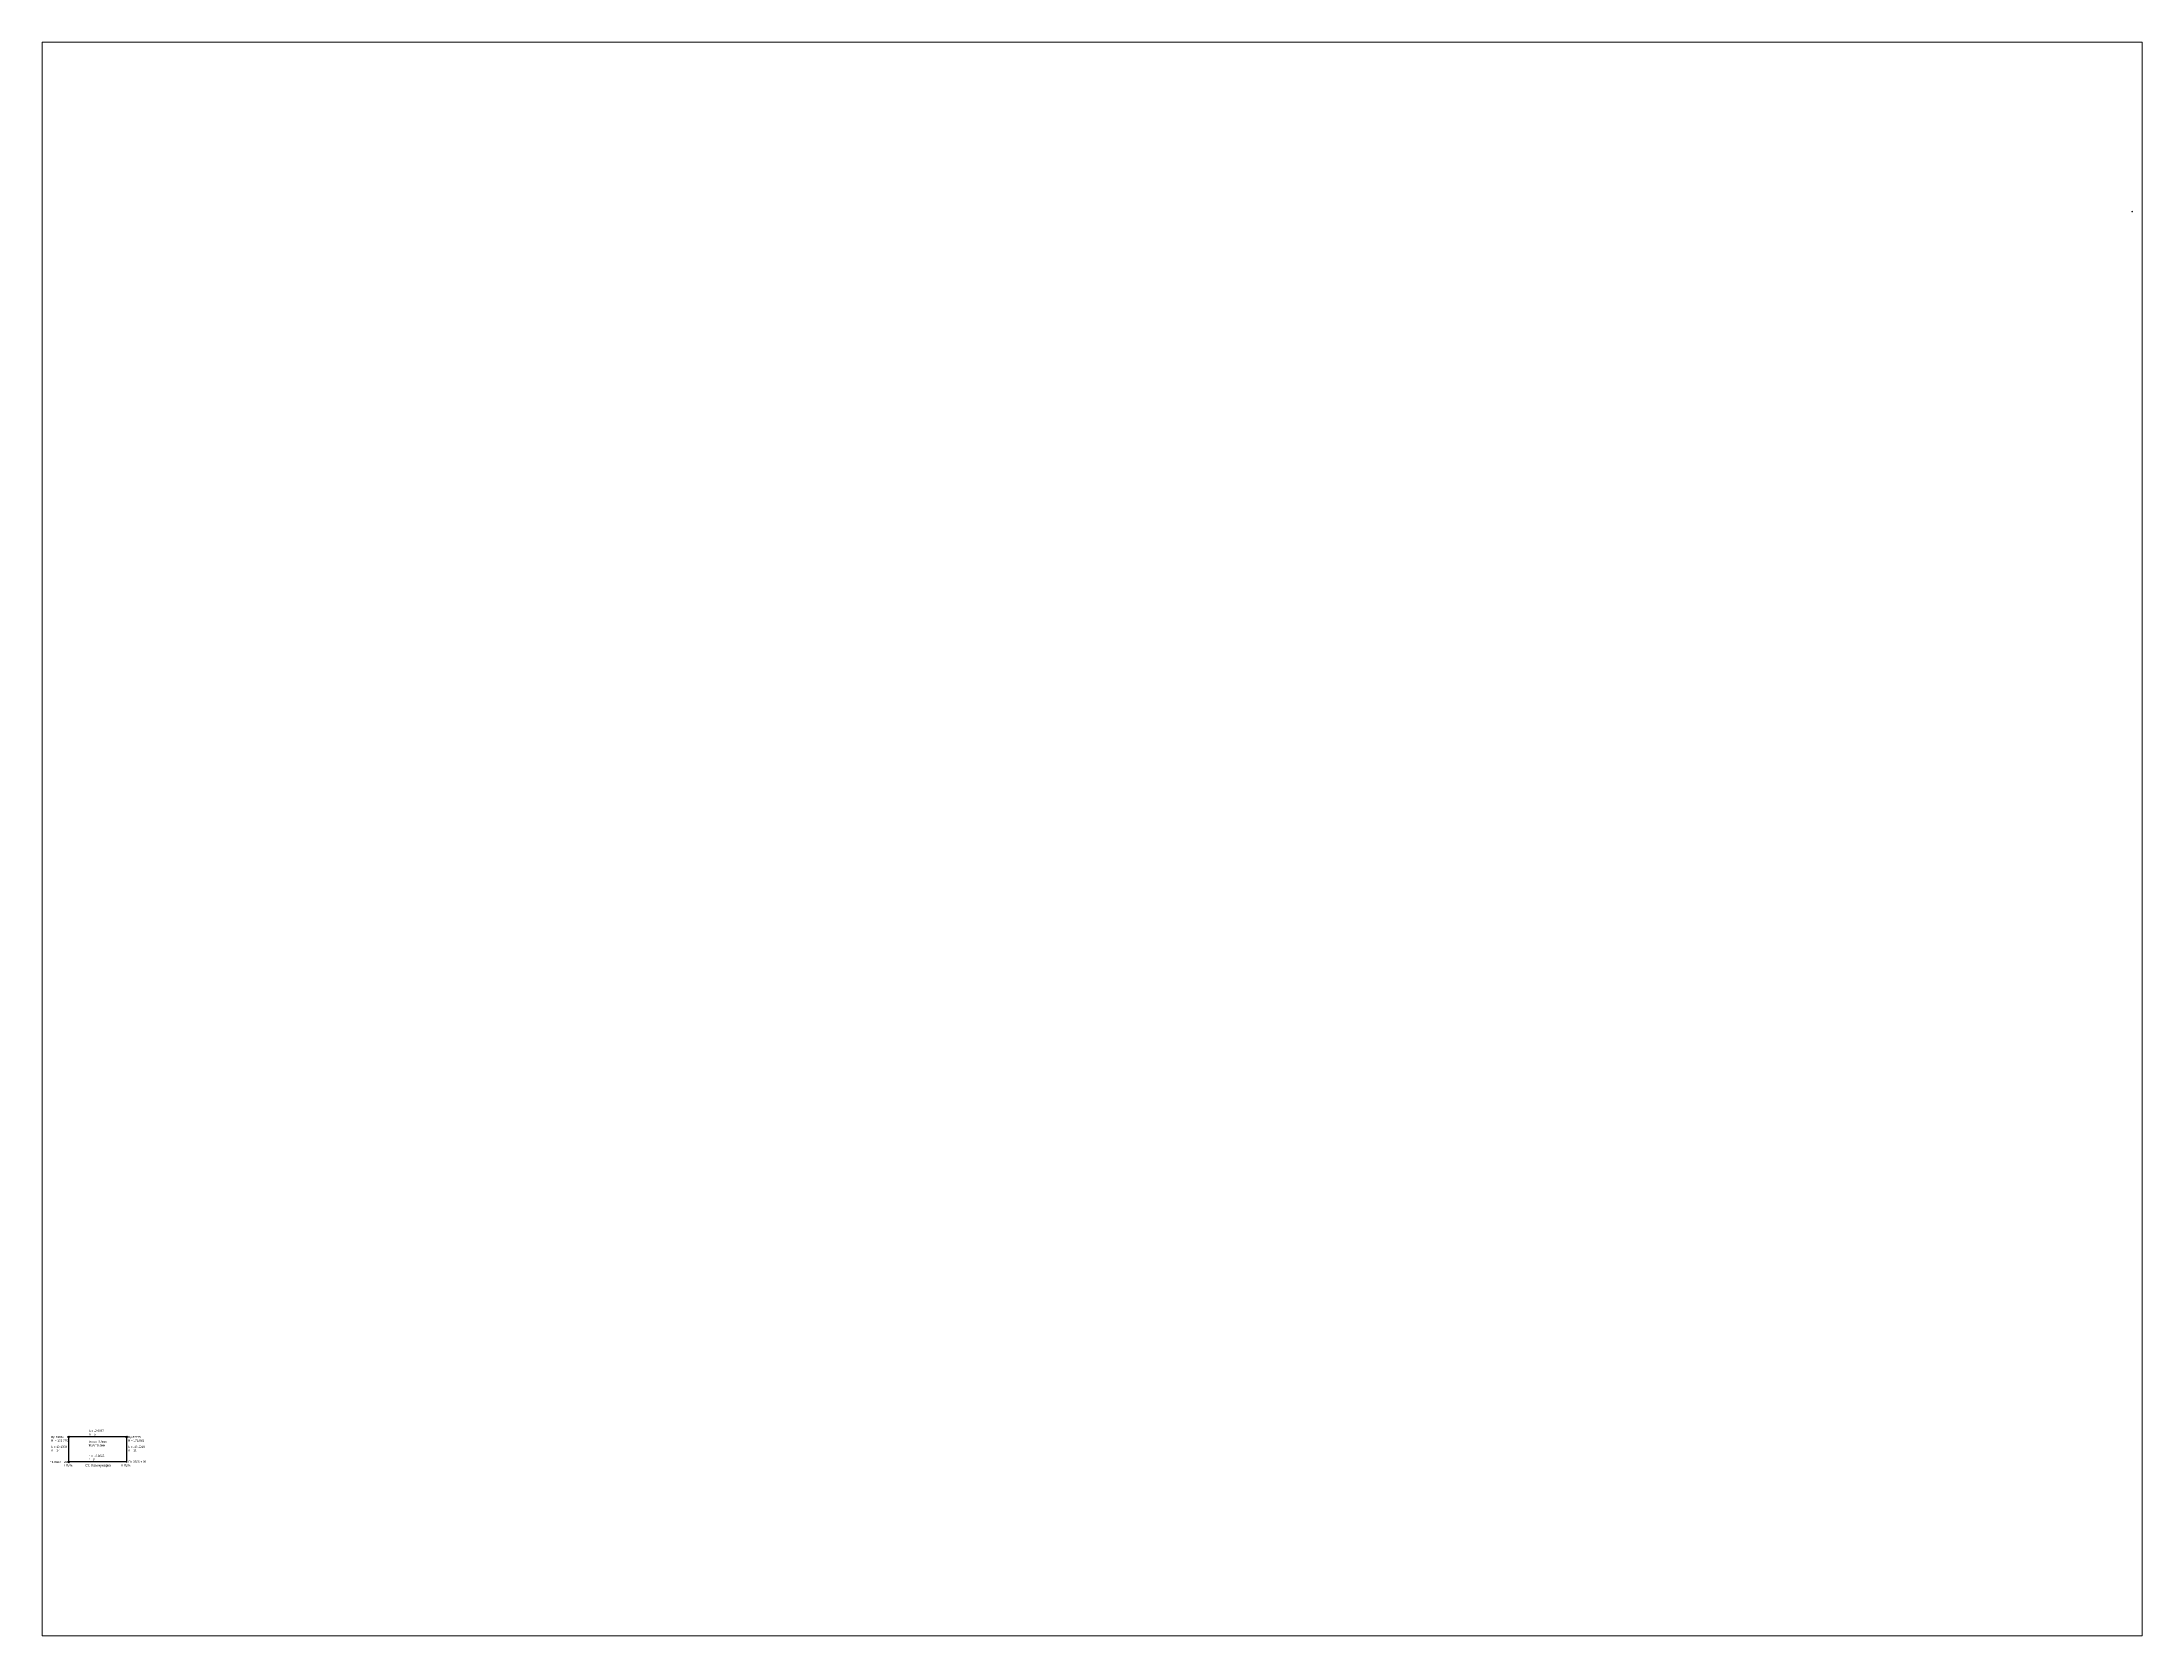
# Paper-space layout 'Лист1' of a CAD drawing. Header units: millimetres. Extents: x 26 to 231, y 20 to 176.
# The model-space entities are those that its viewports show. They can reach past a viewport. Long polylines and large blocks are cut down to what shows.
import ezdxf

# ---------------------------------------------------------------- set-up
doc = ezdxf.new("R2010")
doc.units = ezdxf.units.MM
doc.layers.add('Пикеты', color=7, linetype='Continuous')
doc.styles.get("Standard").update_dxf_attribs({"font": 'arial.ttf'})

msp = doc.modelspace()

# ---------------------------------------------------------------- hatches: boundary and pattern name
h = msp.add_hatch(color=256)
h.dxf.hatch_style = 1
h.paths.add_polyline_path([(4953.3, 3200.1, 1), (4955.3, 3200.1, 1)])
h = msp.add_hatch(color=256)
h.dxf.hatch_style = 1
h.paths.add_polyline_path([(2476.6, 1730, 1), (2478.6, 1730, 1)])
h = msp.add_hatch(color=256)
h.dxf.hatch_style = 1
h.paths.add_polyline_path([(2546.2, 1730, 1), (2548.2, 1730, 1)])
h = msp.add_hatch(color=256)
h.dxf.hatch_style = 1
h.paths.add_polyline_path([(2476.6, 1700, 1), (2478.6, 1700, 1)])
h = msp.add_hatch(color=256)
h.dxf.hatch_style = 1
h.paths.add_polyline_path([(2546.2, 1700, 1), (2548.2, 1700, 1)])

# ---------------------------------------------------------------- linework, layer by layer
for p, q in [((2477.6, 1700), (2477.6, 1730)), ((2547.2, 1730), (2477.6, 1730)), ((2547.2, 1700), (2547.2, 1730)), ((2547.2, 1700), (2477.6, 1700)), ((2546.5, 1700), (2545.9, 1700))]:
    msp.add_line(p, q)
for points in [[(2478, 1727.5), (2477.2, 1727.5), (2477.6, 1730)], [(2544.7, 1729.6), (2544.7, 1730.4), (2547.2, 1730)], [(2480.1, 1700.4), (2480.1, 1699.6), (2477.6, 1700)], [(2546.8, 1702.5), (2547.6, 1702.5), (2547.2, 1700)]]:
    msp.add_solid(points)
at = {"layer": 'Пикеты'}
for centre in [(2477.6, 1730), (2547.2, 1730), (2477.6, 1700)]:
    msp.add_circle(centre, 1, dxfattribs=at)

# ---------------------------------------------------------------- texts
at = {"attachment_point": 1}
for s, width, insert, char_height in [('h = 13,1308\\Pn = 17', 24.337, (2456.9, 1719.4), 2.5), ('fдоп.=±3,0мм\\Pfпол.=0,3мм', 8.249, (2501.6, 1725.5), 2.5), ('h = -2,9067\\Pn = 5', 24.337, (2502.1, 1738.6), 2.5), ('h = -10,2219\\Pn = 11', 24.337, (2549.3, 1719.4), 2.5), ('{\\fBook Antiqua|b0|i0|c0|p18;I} Путь', 14.376, (2472.2, 1697.2), 2.5), ('Ст. Коммунарка', 46.777, (2497.4, 1697.5), 3), ('h =  -0,0025\\Pn =3', 27.417, (2501.6, 1708.6), 2.5), ('{\\fBook Antiqua|b0|i0|c0|p18;II} Путь', 14.376, (2540.7, 1697.2), 2.5)]:
    msp.add_mtext_dynamic_manual_height_columns(s, width=width, gutter_width=12.5, heights=[0], dxfattribs=dict(at, insert=insert, char_height=char_height))
at = {"layer": 'Пикеты', "char_height": 2.5, "attachment_point": 1}
for s, width, gutter_width, heights, insert in [('Rp 74034\\PH  = 181,776', 55.567, 0, [8.88], (2456.6, 1731.1)), ('Rp 87775\\PH = 178,861', 55.567, 0, [9.04], (2548.9, 1731.1)), ('ПК 0300 + 20', 25.978, 12.5, [5.2], (2454.7, 1701.2)), ('ПК 0300 + 20', 25.943, 12.5, [2.78], (2549.4, 1701.5))]:
    msp.add_mtext_dynamic_manual_height_columns(s, width=width, gutter_width=gutter_width, heights=heights, dxfattribs=dict(at, insert=insert))

psp = doc.layouts.new('Лист1')

# ---------------------------------------------------------------- viewports
at = {"layer": '0'}
psp.add_viewport(center=(128.5, 97.5), size=(205.6, 156), view_center_point=(3705.82, 2447.41), view_height=1912.4448, dxfattribs=at)

doc.saveas('drawing.dxf')
